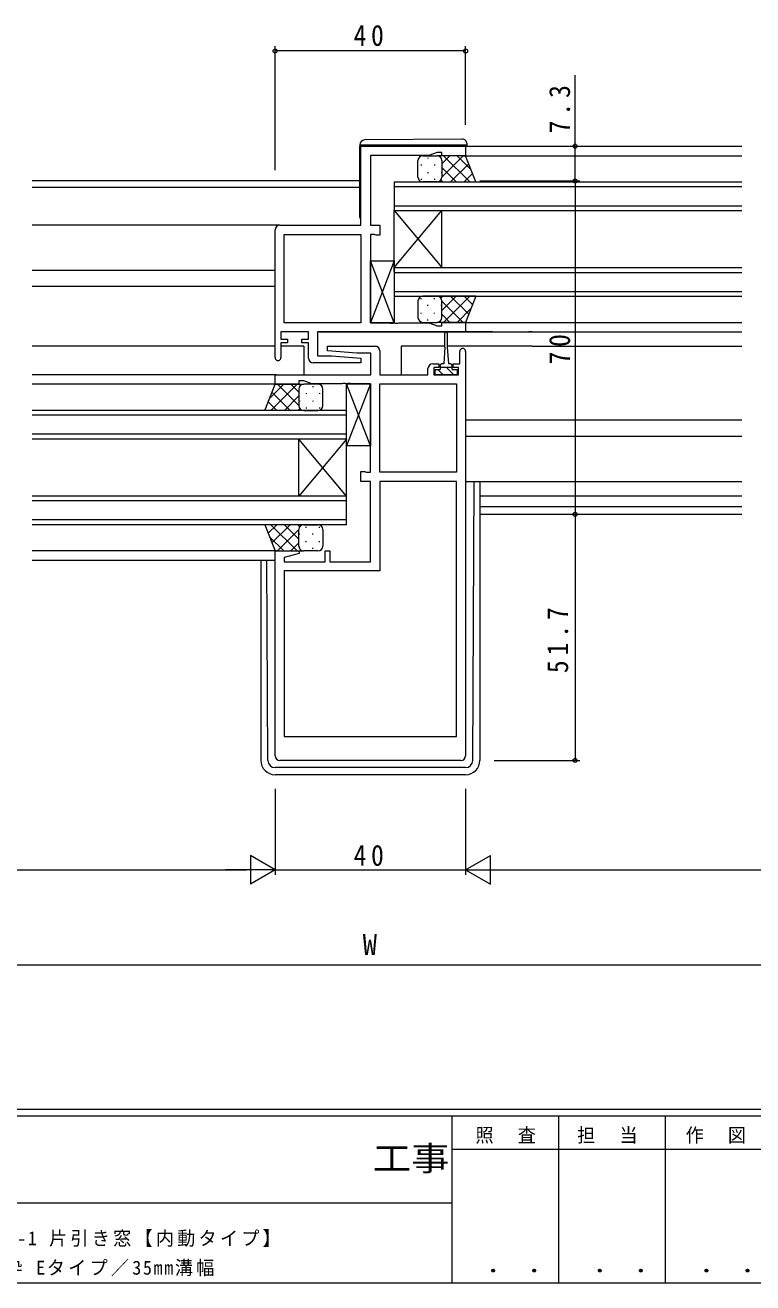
# Model space of a CAD drawing. Units: millimetres on the paper. Extents: x -420 to 373, y -297 to 267.
# Drawn here: x 7.9 to 160.7, y -297 to -32.9 of the extents above; entities that cross this region are included whole.
import ezdxf
from ezdxf.enums import TextEntityAlignment as Align

# ---------------------------------------------------------------- set-up
doc = ezdxf.new("R2010")
doc.units = ezdxf.units.MM
for name, color, linetype, lineweight in [('0-1_YKK_ZWAK', 7, 'Continuous', 9), ('0-3_YKK_11', 7, 'Continuous', 9), ('0-4_YKK_12', 2, 'Continuous', 9), ('0-5_YKK_13', 4, 'Continuous', 9), ('0-7_YKK_D', 6, 'Continuous', 9)]:
    doc.layers.add(name, color=color, linetype=linetype, lineweight=lineweight)
doc.layers.add('0-2_USER1', color=3, linetype='Continuous')
doc.styles.add('ＭＳ ゴシック', font='')
doc.styles.get('ＭＳ ゴシック').set_extended_font_data('MS Gothic')

msp = doc.modelspace()

# ---------------------------------------------------------------- linework, layer by layer
at = {"layer": '0-1_YKK_ZWAK'}
for p, q in [((352.3, -260.6), (-417.7, -260.6)), ((314.5, -262), (-417.7, -262)), ((97.5, -262), (97.5, -297)), ((119.9, -262), (119.9, -297)), ((142.3, -262), (142.3, -297)), ((165.684, -268.999), (97.5, -268.999)), ((-31.3, -280.199), (97.5, -280.199)), ((-417.7, -297), (314.5, -297))]:
    msp.add_line(p, q, dxfattribs=at)
at = {"layer": '0-3_YKK_11'}
for p, q in [((78.411, -58.289), (100.411, -58.289)), ((78.411, -74.889), (78.411, -58.289)), ((80.411, -60.219), (80.411, -74.889)), ((92.681, -60.219), (80.411, -60.219)), ((94.411, -59.589), (92.681, -60.219)), ((95.411, -59.589), (94.411, -59.589)), ((95.411, -60.289), (95.411, -59.589)), ((100.411, -60.289), (95.411, -60.289)), ((100.411, -58.289), (100.411, -60.289)), ((60.411, -102.689), (60.411, -75.889)), ((61.411, -74.889), (78.411, -74.889)), ((80.411, -74.889), (82.411, -74.889)), ((82.411, -74.889), (82.411, -76.989)), ((62.341, -76.819), (78.411, -76.819)), ((62.341, -95.359), (62.341, -76.819)), ((78.411, -76.819), (78.411, -95.359)), ((78.411, -76.819), (78.411, -95.359)), ((80.411, -76.819), (80.411, -95.359)), ((81.284, -76.819), (80.411, -76.819)), ((81.448, -76.904), (81.284, -76.819)), ((81.611, -76.989), (81.448, -76.904)), ((82.411, -76.989), (81.611, -76.989)), ((61.611, -97.289), (61.611, -98.789)), ((67.411, -97.289), (61.611, -97.289)), ((78.411, -95.359), (62.341, -95.359)), ((67.411, -98.789), (67.411, -97.289)), ((69.341, -97.289), (69.341, -102.289)), ((100.411, -97.289), (69.341, -97.289)), ((80.411, -95.359), (84.453, -95.359)), ((84.453, -95.359), (84.636, -95.479)), ((84.636, -95.479), (85.186, -95.479)), ((85.186, -95.479), (85.37, -95.359)), ((85.37, -95.359), (85.453, -95.359)), ((85.453, -95.359), (85.636, -95.479)), ((85.636, -95.479), (86.186, -95.479)), ((86.186, -95.479), (86.37, -95.359)), ((86.37, -95.359), (92.681, -95.359)), ((92.681, -95.359), (94.411, -95.989)), ((94.411, -95.989), (95.411, -95.989)), ((95.411, -95.289), (100.411, -95.289)), ((95.411, -95.989), (95.411, -95.289)), ((100.411, -95.289), (100.411, -97.289)), ((61.611, -98.789), (63.011, -98.789)), ((61.611, -99.589), (61.611, -102.689)), ((63.011, -99.589), (61.611, -99.589)), ((63.011, -98.789), (63.011, -99.589)), ((66.011, -98.789), (67.411, -98.789)), ((66.011, -99.589), (66.011, -98.789)), ((67.411, -99.589), (66.011, -99.589)), ((67.411, -102.789), (67.411, -99.589)), ((71.391, -101.246), (71.433, -100.289)), ((71.433, -100.289), (81.411, -100.289)), ((69.341, -102.289), (72.218, -102.289)), ((77.605, -101.789), (71.391, -101.246)), ((72.218, -102.289), (78.431, -102.833)), ((80.481, -101.789), (77.605, -101.789)), ((78.431, -102.833), (78.39, -103.789)), ((80.481, -106.289), (80.481, -101.789)), ((82.411, -101.289), (82.411, -106.289)), ((99.211, -103.989), (99.211, -101.389)), ((100.411, -101.389), (100.411, -186.289)), ((78.39, -103.789), (68.411, -103.789)), ((92.511, -106.289), (92.511, -104.989)), ((93.511, -103.989), (94.811, -103.989)), ((93.711, -104.789), (93.711, -106.289)), ((94.811, -104.789), (93.711, -104.789)), ((94.811, -103.989), (94.811, -104.789)), ((97.811, -103.989), (99.211, -103.989)), ((97.811, -104.789), (97.811, -103.989)), ((98.911, -104.789), (97.811, -104.789)), ((98.911, -106.289), (98.911, -104.789)), ((60.411, -106.289), (80.481, -106.289)), ((60.411, -108.289), (60.411, -106.289)), ((65.411, -108.289), (60.411, -108.289)), ((65.411, -107.589), (65.411, -108.289)), ((66.411, -107.589), (65.411, -107.589)), ((68.142, -108.219), (66.411, -107.589)), ((74.453, -108.219), (68.142, -108.219)), ((74.636, -108.099), (74.453, -108.219)), ((75.186, -108.099), (74.636, -108.099)), ((75.37, -108.219), (75.186, -108.099)), ((75.453, -108.219), (75.37, -108.219)), ((75.636, -108.099), (75.453, -108.219)), ((76.186, -108.099), (75.636, -108.099)), ((76.37, -108.219), (76.186, -108.099)), ((80.411, -108.219), (76.37, -108.219)), ((80.411, -126.759), (80.411, -108.219)), ((82.411, -106.289), (92.511, -106.289)), ((82.411, -108.219), (98.481, -108.219)), ((82.411, -126.759), (82.411, -108.219)), ((93.711, -106.289), (98.911, -106.289)), ((98.481, -108.219), (98.481, -126.759)), ((98.481, -108.219), (98.481, -126.759)), ((78.411, -126.589), (79.211, -126.589)), ((78.411, -128.689), (78.411, -126.589)), ((79.211, -126.589), (79.375, -126.674)), ((79.375, -126.674), (79.539, -126.759)), ((79.539, -126.759), (80.411, -126.759)), ((98.481, -126.759), (82.411, -126.759)), ((80.411, -128.689), (78.411, -128.689)), ((80.411, -145.559), (80.411, -128.689)), ((82.411, -128.689), (82.411, -147.489)), ((98.481, -128.689), (82.411, -128.689)), ((98.481, -182.289), (98.481, -128.689)), ((98.481, -182.289), (98.481, -128.689)), ((60.411, -143.289), (65.372, -143.289)), ((60.411, -186.289), (60.411, -143.289)), ((65.441, -143.812), (62.341, -144.642)), ((62.341, -144.642), (62.341, -145.559)), ((65.372, -143.289), (65.441, -143.812)), ((70.911, -143.289), (71.911, -143.289)), ((70.911, -145.559), (70.911, -143.289)), ((71.911, -143.289), (71.911, -145.559)), ((62.341, -145.559), (70.911, -145.559)), ((62.341, -147.489), (62.341, -182.289)), ((82.411, -147.489), (62.341, -147.489)), ((71.911, -145.559), (80.411, -145.559)), ((62.341, -182.289), (98.481, -182.289)), ((99.411, -187.289), (61.411, -187.289))]:
    msp.add_line(p, q, dxfattribs=at)
for centre, radius, start, end in [((61.411, -75.889), 1, 90, 179.99998), ((81.411, -101.289), 1, 0, 89.99998), ((61.011, -102.689), 0.6, 179.99998, 0), ((68.411, -102.789), 1, 180, 269.99998), ((99.811, -101.389), 0.6, 359.99998, 180), ((93.511, -104.989), 1, 90, 179.99998), ((61.411, -186.289), 1, 180, 269.99998), ((99.411, -186.289), 1, 270, 359.99998)]:
    msp.add_arc(centre, radius, start, end, dxfattribs=at)
at = {"layer": '0-4_YKK_12'}
for p, q in [((99.911, -60.289), (158.411, -60.289)), ((100.111, -58.289), (158.411, -58.289)), ((78.211, -65.589), (9.411, -65.589)), ((85.411, -65.789), (158.411, -65.789)), ((85.411, -65.789), (85.411, -71.789)), ((78.211, -66.989), (9.411, -66.989)), ((85.411, -66.789), (158.411, -66.789)), ((85.411, -70.789), (158.411, -70.789)), ((85.411, -71.789), (158.411, -71.789)), ((85.411, -71.789), (95.411, -83.789)), ((85.411, -83.789), (95.411, -71.789)), ((85.411, -84.589), (85.411, -71.789)), ((95.411, -83.789), (95.411, -71.789)), ((61.411, -74.889), (9.411, -74.889)), ((60.411, -84.389), (9.411, -84.389)), ((85.411, -83.789), (158.411, -83.789)), ((85.411, -83.789), (85.411, -89.789)), ((85.411, -84.789), (158.411, -84.789)), ((60.411, -87.789), (9.411, -87.789)), ((85.411, -88.789), (158.411, -88.789)), ((85.411, -89.789), (158.411, -89.789)), ((69.628, -97.29), (158.411, -97.289)), ((106.097, -97.289), (99.911, -97.289)), ((99.914, -95.289), (158.411, -95.289)), ((114.411, -97.289), (113.726, -97.289)), ((60.411, -100.289), (9.411, -100.289)), ((66.411, -100.289), (61.611, -100.289)), ((66.411, -100.289), (66.411, -106.289)), ((86.911, -100.289), (86.911, -106.182)), ((96.061, -100.289), (86.911, -100.289)), ((114.411, -100.289), (96.561, -100.289)), ((114.411, -100.289), (158.411, -100.289)), ((60.711, -106.289), (9.411, -106.289)), ((60.911, -108.289), (9.411, -108.289)), ((75.411, -113.789), (9.411, -113.789)), ((75.411, -114.789), (9.411, -114.789)), ((100.411, -115.789), (158.411, -115.789)), ((75.411, -118.789), (9.411, -118.789)), ((75.411, -119.789), (9.411, -119.789)), ((75.411, -119.789), (65.411, -131.789)), ((75.411, -131.789), (65.411, -119.789)), ((65.411, -131.789), (65.411, -119.789)), ((100.411, -119.189), (158.411, -119.189)), ((75.411, -131.789), (9.411, -131.789)), ((75.411, -137.789), (75.411, -131.789)), ((103.411, -131.689), (158.411, -131.689)), ((75.411, -132.789), (9.411, -132.789)), ((103.411, -133.959), (158.411, -133.959)), ((75.411, -136.789), (9.411, -136.789)), ((103.411, -135.589), (158.411, -135.589)), ((75.411, -137.789), (9.411, -137.789)), ((60.911, -143.289), (9.411, -143.289)), ((60.411, -145.289), (9.411, -145.289))]:
    msp.add_line(p, q, dxfattribs=at)
msp.add_lwpolyline([(75.411, -131.789), (75.411, -119.789), (75.411, -113.789)], dxfattribs=at)
at = {"layer": '0-5_YKK_13'}
for p, q in [((78.211, -57.981), (78.211, -57.989)), ((78.211, -57.989), (78.211, -58.289)), ((78.211, -57.989), (78.707, -57.989)), ((99.703, -56.802), (79.203, -56.981)), ((100.711, -58.289), (100.711, -57.989)), ((78.211, -73.289), (78.211, -58.289)), ((91.411, -60.289), (94.411, -60.289)), ((91.411, -60.289), (94.411, -60.289)), ((92.491, -60.709), (92.491, -60.909)), ((100.411, -60.289), (94.411, -60.289)), ((95.411, -61.981), (97.103, -60.289)), ((95.455, -64.766), (99.932, -60.289)), ((95.78, -60.289), (101.28, -65.789)), ((98.608, -60.289), (101.574, -63.255)), ((102.568, -65.789), (100.411, -60.289)), ((90.411, -64.789), (90.411, -61.289)), ((90.411, -64.789), (90.411, -61.289)), ((91.076, -62.124), (91.076, -62.324)), ((93.906, -62.124), (93.906, -62.324)), ((95.321, -60.875), (95.321, -60.909)), ((95.411, -61.289), (95.411, -64.789)), ((95.411, -61.289), (95.411, -64.389)), ((95.411, -61.289), (95.411, -64.389)), ((95.411, -62.75), (98.451, -65.789)), ((97.26, -65.789), (101.073, -61.977)), ((91.076, -65.154), (91.076, -65.354)), ((94.411, -65.789), (91.411, -65.789)), ((94.411, -65.789), (91.411, -65.789)), ((92.491, -63.739), (92.491, -63.939)), ((93.906, -65.154), (93.906, -65.354)), ((94.411, -65.789), (102.411, -65.789)), ((94.432, -65.789), (94.433, -65.788)), ((95.216, -65.383), (95.623, -65.789)), ((95.321, -63.739), (95.321, -63.939)), ((100.088, -65.789), (101.869, -64.009)), ((80.411, -82.359), (85.411, -82.359)), ((80.411, -95.359), (80.411, -82.359)), ((85.411, -82.359), (80.411, -95.359)), ((85.411, -95.359), (80.411, -82.359)), ((85.411, -82.359), (85.411, -95.359)), ((94.411, -89.789), (91.411, -89.789)), ((102.568, -89.789), (94.411, -89.789)), ((94.432, -89.789), (94.433, -89.79)), ((95.216, -90.196), (95.623, -89.789)), ((95.411, -92.829), (98.451, -89.789)), ((95.78, -95.289), (101.28, -89.789)), ((97.26, -89.789), (101.073, -93.602)), ((100.088, -89.789), (101.869, -91.57)), ((102.568, -89.789), (100.411, -95.289)), ((90.411, -90.789), (90.411, -94.289)), ((91.076, -90.424), (91.076, -90.224)), ((92.491, -91.839), (92.491, -91.639)), ((93.906, -90.424), (93.906, -90.224)), ((95.321, -91.839), (95.321, -91.639)), ((95.411, -94.289), (95.411, -90.789)), ((95.455, -90.812), (99.932, -95.289)), ((98.608, -95.289), (101.574, -92.323)), ((91.076, -93.454), (91.076, -93.254)), ((92.491, -94.869), (92.491, -94.669)), ((93.906, -93.454), (93.906, -93.254)), ((95.321, -94.704), (95.321, -94.669)), ((95.411, -93.598), (97.103, -95.289)), ((85.411, -95.359), (80.411, -95.359)), ((91.411, -95.289), (94.411, -95.289)), ((100.411, -95.289), (94.411, -95.289)), ((96.061, -100.489), (96.061, -97.539)), ((96.561, -97.539), (96.561, -100.489)), ((96.061, -100.489), (95.811, -103.989)), ((96.561, -100.489), (96.811, -103.989)), ((94.011, -105.189), (95.061, -105.189)), ((94.011, -106.289), (94.011, -105.189)), ((95.71, -106.289), (94.61, -105.189)), ((95.061, -104.389), (95.061, -105.189)), ((95.061, -104.689), (97.561, -104.689)), ((95.811, -103.989), (95.461, -103.989)), ((97.955, -106.289), (96.355, -104.689)), ((97.161, -103.989), (96.811, -103.989)), ((97.561, -105.189), (97.561, -104.389)), ((97.561, -105.189), (98.611, -105.189)), ((98.611, -105.189), (98.611, -106.289)), ((58.254, -113.789), (60.411, -108.289)), ((62.214, -108.289), (59.248, -111.255)), ((65.043, -108.289), (59.543, -113.789)), ((60.411, -108.289), (66.411, -108.289)), ((65.368, -112.766), (60.891, -108.289)), ((65.411, -109.981), (63.719, -108.289)), ((69.411, -108.289), (66.411, -108.289)), ((75.411, -108.219), (80.411, -108.219)), ((75.411, -121.219), (75.411, -108.219)), ((80.411, -108.219), (75.411, -121.219)), ((80.411, -121.219), (75.411, -108.219)), ((80.411, -108.219), (80.411, -121.219)), ((98.611, -106.289), (94.011, -106.289)), ((63.562, -113.789), (59.75, -109.976)), ((65.411, -110.749), (62.371, -113.789)), ((65.411, -109.289), (65.411, -112.789)), ((65.411, -109.289), (65.411, -112.389)), ((65.501, -108.874), (65.501, -108.909)), ((66.916, -110.124), (66.916, -110.324)), ((68.331, -108.709), (68.331, -108.909)), ((69.746, -110.124), (69.746, -110.324)), ((70.411, -112.789), (70.411, -109.289)), ((60.734, -113.789), (58.953, -112.008)), ((65.606, -113.382), (65.2, -113.789)), ((65.501, -111.739), (65.501, -111.939)), ((66.916, -113.154), (66.916, -113.354)), ((68.331, -111.739), (68.331, -111.939)), ((69.746, -113.154), (69.746, -113.354)), ((66.411, -113.789), (58.411, -113.789)), ((66.391, -113.789), (66.39, -113.788)), ((66.411, -113.789), (69.411, -113.789)), ((80.411, -121.219), (75.411, -121.219)), ((100.411, -128.689), (158.411, -128.689)), ((100.411, -128.689), (100.711, -128.689)), ((101.919, -187.294), (102.202, -128.689)), ((103.411, -128.689), (103.411, -187.287)), ((58.254, -137.789), (60.411, -143.289)), ((66.411, -137.789), (58.411, -137.789)), ((60.734, -137.789), (58.953, -139.57)), ((65.043, -143.289), (59.543, -137.789)), ((63.562, -137.789), (59.75, -141.602)), ((65.368, -138.812), (60.891, -143.289)), ((65.411, -140.829), (62.371, -137.789)), ((65.606, -138.195), (65.2, -137.789)), ((65.411, -142.289), (65.411, -138.789)), ((65.411, -142.289), (65.411, -139.189)), ((65.501, -139.839), (65.501, -139.639)), ((66.391, -137.789), (66.39, -137.79)), ((66.411, -137.789), (69.411, -137.789)), ((66.916, -138.424), (66.916, -138.224)), ((68.331, -139.839), (68.331, -139.639)), ((69.746, -138.424), (69.746, -138.224)), ((70.411, -138.789), (70.411, -142.289)), ((62.214, -143.289), (59.248, -140.323)), ((65.411, -141.597), (63.719, -143.289)), ((66.916, -141.454), (66.916, -141.254)), ((69.746, -141.454), (69.746, -141.254)), ((60.411, -143.289), (66.411, -143.289)), ((65.501, -142.703), (65.501, -142.669)), ((69.411, -143.289), (66.411, -143.289)), ((68.331, -142.869), (68.331, -142.669)), ((57.411, -145.289), (57.411, -187.287)), ((58.904, -187.294), (58.701, -145.289)), ((100.419, -188.787), (60.404, -188.787)), ((100.411, -190.287), (60.411, -190.287))]:
    msp.add_line(p, q, dxfattribs=at)
msp.add_lwpolyline([(78.707, -57.989), (100.207, -57.989), (100.711, -57.989), (100.711, -57.802)], dxfattribs=at)
for centre, radius, start, end in [((79.211, -57.981), 1, 90.5, 180), ((99.711, -57.802), 1, 0, 90.5), ((91.411, -61.289), 1, 89.99989, 179.99989), ((91.411, -61.289), 1, 89.99989, 179.99989), ((94.411, -61.289), 1, 359.99989, 89.99989), ((94.411, -61.289), 1, 359.99989, 89.99989), ((94.411, -61.289), 1, 359.99989, 89.99989), ((91.411, -64.789), 1, 179.99989, 269.99989), ((91.411, -64.789), 1, 179.99988, 269.99989), ((94.411, -64.789), 1, 269.99989, 359.99989), ((78.711, -73.289), 0.5, 180, 233.13016), ((91.411, -90.789), 1, 90.00009, 180.00009), ((94.411, -90.789), 1, 0.00011, 90.00009), ((91.411, -94.289), 1, 180.00009, 270.00009), ((94.411, -94.289), 1, 270.00009, 0.00009), ((96.311, -97.539), 0.25, 0, 180), ((95.461, -104.389), 0.4, 90, 180), ((97.161, -104.389), 0.4, 0, 90), ((66.411, -109.289), 1, 90.00009, 180.00009), ((66.411, -109.289), 1, 90.00009, 180.00009), ((69.411, -109.289), 1, 0.00009, 90.00009), ((66.411, -112.789), 1, 180.00009, 270.00009), ((69.411, -112.789), 1, 270.00009, 0.00009), ((66.411, -138.789), 1, 89.99989, 179.99989), ((69.411, -138.789), 1, 359.99989, 89.99989), ((66.411, -142.289), 1, 179.99989, 269.99989), ((66.411, -142.289), 1, 179.99989, 269.99989), ((69.411, -142.289), 1, 269.99989, 359.99989), ((60.411, -187.287), 3, 180, 270), ((60.404, -187.287), 1.5, 180.27722, 270), ((100.411, -187.287), 3, 270, 0), ((100.419, -187.287), 1.5, 270, 359.72276)]:
    msp.add_arc(centre, radius, start, end, dxfattribs=at)
at = {"layer": '0-7_YKK_D'}
for p, q in [((60.411, -63.299), (60.411, -37.289)), ((100.411, -38.289), (60.411, -38.289)), ((100.411, -53.796), (100.411, -37.289)), ((123.411, -58.289), (123.411, -43.389)), ((103.411, -58.289), (124.411, -58.289)), ((123.411, -65.589), (123.411, -58.289)), ((103.411, -65.589), (124.411, -65.589)), ((106.411, -65.589), (124.411, -65.589)), ((123.411, -65.589), (123.411, -135.589)), ((106.411, -135.589), (124.411, -135.589)), ((106.411, -135.589), (124.411, -135.589)), ((123.411, -135.589), (123.411, -187.289)), ((106.411, -187.289), (124.411, -187.289)), ((60.411, -193.287), (60.411, -211.287)), ((60.411, -193.287), (60.411, -211.287)), ((100.411, -193.287), (100.411, -211.287)), ((100.411, -193.287), (100.411, -211.287)), ((55.215, -207.287), (55.215, -213.287)), ((60.411, -210.287), (55.215, -207.287)), ((100.411, -210.287), (105.608, -207.287)), ((105.608, -213.287), (105.608, -207.287)), ((-83.589, -210.287), (54.411, -210.287)), ((60.411, -210.287), (50.019, -210.287)), ((60.411, -210.287), (55.215, -213.287)), ((60.411, -210.287), (100.411, -210.287)), ((100.411, -210.287), (110.804, -210.287)), ((100.411, -210.287), (105.608, -213.287)), ((106.411, -210.287), (244.411, -210.287)), ((244.411, -230.287), (-83.589, -230.287))]:
    msp.add_line(p, q, dxfattribs=at)
for centre in [(60.411, -38.289), (100.411, -38.289), (123.411, -58.289), (123.411, -65.589), (123.411, -65.589), (123.411, -135.589), (123.411, -135.589), (123.411, -187.289)]:
    msp.add_circle(centre, 0.425, dxfattribs=at)

# ---------------------------------------------------------------- texts
at = {"layer": '0-1_YKK_ZWAK', "color": 2, "style": 'ＭＳ ゴシック', "width": 1.15}
msp.add_text('工事', height=5.132, dxfattribs=at).set_placement((80.931, -274.956), align=Align.BOTTOM_LEFT)
at = {"layer": '0-1_YKK_ZWAK', "color": 3, "style": 'ＭＳ ゴシック', "width": 1.15}
for p in [(101.955, -295.946), (124.355, -295.946), (146.755, -295.946)]:
    msp.add_text(' ． ．', height=3.666, dxfattribs=at).set_placement(p, align=Align.BOTTOM_LEFT)
at = {"layer": '0-1_YKK_ZWAK', "char_height": 2.933, "attachment_point": 7, "style": 'ＭＳ ゴシック'}
for s, insert in [('\\T1.17;\\W0.95;照\\~\\~査', (102.489, -267.78)), ('\\T1.17;\\W0.95;担\\~\\~当', (123.855, -267.78)), ('\\T1.17;\\W0.95;作\\~\\~図', (146.62, -267.762))]:
    msp.add_mtext(s, dxfattribs=dict(at, insert=insert))
at = {"layer": '0-2_USER1', "color": 7, "char_height": 2.933, "attachment_point": 7, "style": 'ＭＳ ゴシック'}
for s, insert in [('\\T1.18;\\W0.95;EXIMA32\\~T-1\\~片引き窓【内動タイプ】', (-13.903, -289.449)), ('\\T1.18;\\W0.95;RC枠\\~Eタイプ／35mm溝幅', (-0.963, -295.625))]:
    msp.add_mtext(s, dxfattribs=dict(at, insert=insert))
at = {"layer": '0-7_YKK_D', "color": 3, "style": 'ＭＳ ゴシック'}
msp.add_text('W', height=4.399, dxfattribs=at).set_placement((78.811, -229.487), align=Align.BOTTOM_LEFT)
at = {"layer": '0-7_YKK_D', "color": 3, "char_height": 4.399, "attachment_point": 7, "style": 'ＭＳ ゴシック'}
for insert in [(76.891, -37.289), (76.891, -209.487)]:
    msp.add_mtext('\\T1.36;\\W0.9;40', dxfattribs=dict(at, insert=insert))
at = {"layer": '0-7_YKK_D', "color": 3, "char_height": 4.399, "attachment_point": 7, "rotation": 90, "style": 'ＭＳ ゴシック'}
for s, insert in [('\\T1.38;\\W0.9;7.3', (122.411, -55.589)), ('\\T1.36;\\W0.9;70', (122.411, -104.109)), ('\\T1.38;\\W0.9;51.7', (122.011, -168.959))]:
    msp.add_mtext(s, dxfattribs=dict(at, insert=insert))

doc.saveas('drawing.dxf')
